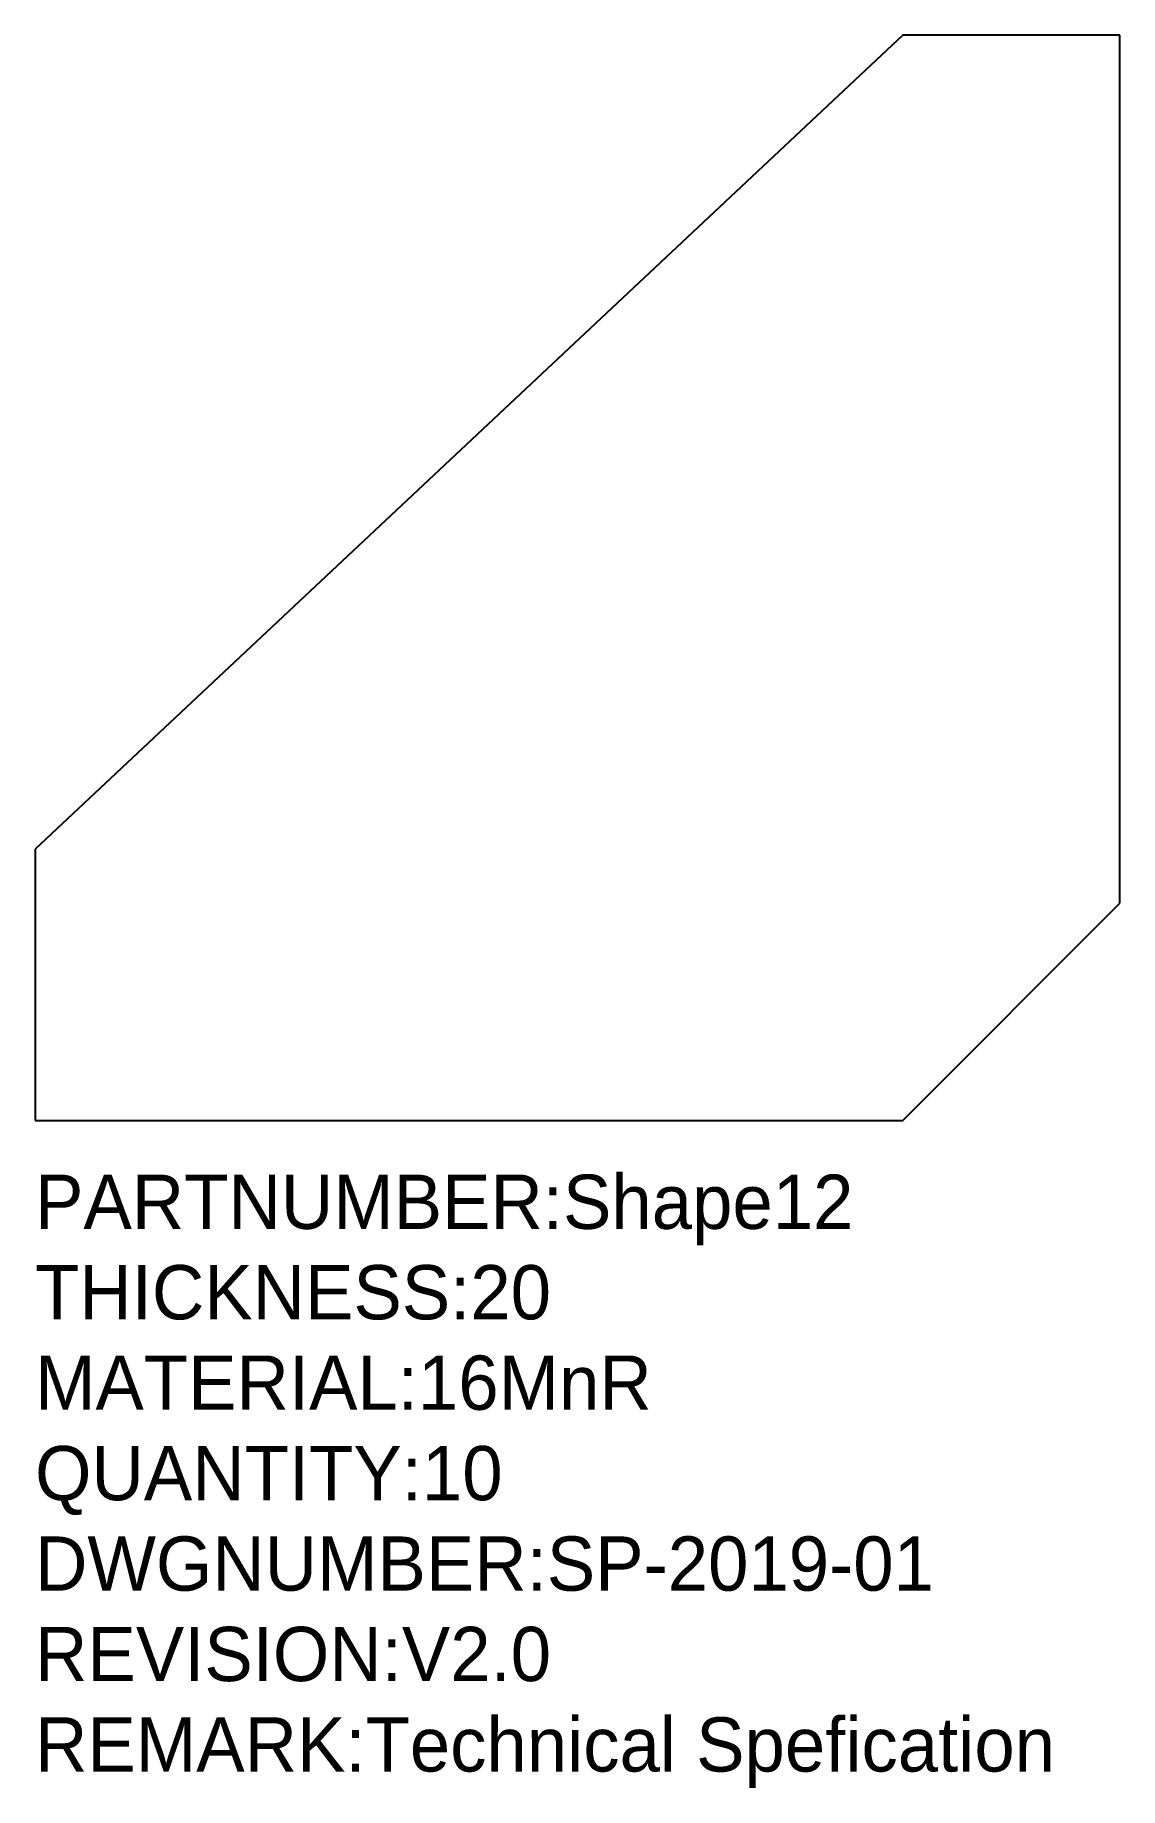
# Model space of a CAD drawing. Extents: x 0 to 200, y -123 to 200.
import ezdxf

# ---------------------------------------------------------------- set-up
doc = ezdxf.new("R2010")
doc.units = 0

msp = doc.modelspace()

# ---------------------------------------------------------------- linework, layer by layer
for p, q in [((160, 200), (0, 50)), ((200, 200), (160, 200)), ((200, 40), (200, 200)), ((0, 50), (0, 0)), ((160, 0), (200, 40)), ((0, 0), (160, 0))]:
    msp.add_line(p, q)

# ---------------------------------------------------------------- texts
for s, p in [('PARTNUMBER:Shape12', (0, -20)), ('THICKNESS:20', (0, -36.67)), ('MATERIAL:16MnR', (0, -53.33)), ('QUANTITY:10', (0, -70)), ('DWGNUMBER:SP-2019-01', (0, -86.67)), ('REVISION:V2.0', (0, -103.33)), ('REMARK:Technical Spefication', (0, -120))]:
    msp.add_text(s, height=10).set_placement(p)

doc.saveas('drawing.dxf')
